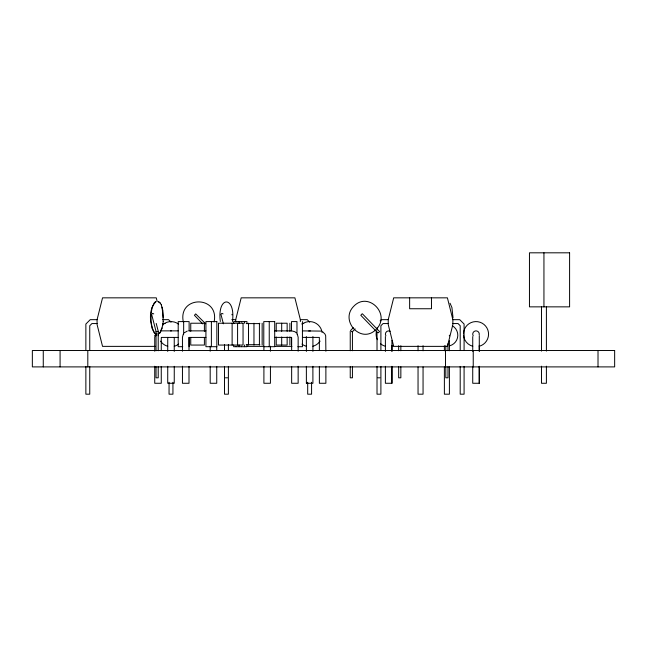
<?xml version="1.0" encoding="UTF-8"?>
<svg xmlns="http://www.w3.org/2000/svg" width="647" height="647" viewBox="0 0 647 647"><rect width="100%" height="100%" fill="white"/><g stroke="black" fill="none" stroke-linecap="round" stroke-linejoin="round"><path stroke-width="0.97" d="M156.04 335.712L156.04 331.401L151.608 314.313L152.595 313.366L153.743 313.908M158.224 335.712L158.224 331.337M350.245 331.288L350.245 350.747M151.091 314.968L151.091 320.564M163.133 321.502L162.882 310.56L161.224 304.729M232.459 321.502C235.848 295.453 216.939 295.453 220.328 321.502M151.212 313.164L152.085 307.568L154.342 302.699M162.761 324.98L163.254 321.502M214.076 321.988C219.778 295.226 177.634 295.226 183.336 321.988M162.882 324.98L160.286 332.315M232.047 314.887L231.95 314.296M155.264 346.371L102.541 346.371L97.082 324.535L97.082 319.667L102.541 297.838L156.259 297.838L157.205 301.631M235.726 321.616L235.726 319.667L241.185 297.838L294.895 297.838L300.354 319.667L300.354 321.616M388.232 319.667L393.691 297.838L447.409 297.838L452.868 319.667L452.868 324.535L447.409 346.371L393.691 346.371L388.232 324.535L388.232 319.667L381.382 319.667L380.137 320.912M162.284 327.964L159.914 332.841M154.948 335.72L155.603 334.143L154.73 337.208L154.754 351.224M183.311 334.127L182.454 337.208L182.454 351.224M376.877 328.611C390.578 313.746 368.086 291.207 353.78 306.249C339.489 320.402 360.759 344.253 375.729 329.8M157.925 331.596L157.674 331.41M378.163 332.801L378.932 332.364L377.759 332.55M350.545 330.536L353.311 327.673M355.146 328.911L352.429 331.725L352.429 350.747M159.421 333.245L160.035 332.841M184.355 332.768L187.306 331.062M154.722 302.295L155.798 301.745M155.911 301.745C148.203 309.088 149.384 324.665 154.843 333.245M158.345 333.787L159.534 333.245M97.082 319.667L90.232 319.667L85.865 324.034L85.865 350.52M162.696 319.667L168.568 319.667L171.067 322.166M231.812 319.667L235.726 319.667M300.354 319.667L307.212 319.667L309.711 322.166M452.868 319.667L459.718 319.667L464.085 324.034L464.085 350.52M97.082 323.557L91.931 323.557L89.747 325.74L89.747 350.52M162.575 323.557L165.147 323.557M232.297 323.557L234.012 323.557M302.076 323.557L303.791 323.557M388.232 323.557L383.081 323.557L380.897 325.74L380.897 350.52M452.868 323.557L458.019 323.557L460.203 325.74L460.203 350.52M161.063 330.868L178.2 330.868M188.795 330.868L205.924 330.868M274.7 330.892L291.837 330.892L294.903 331.741L296.253 332.784M302.432 330.892L321.049 331.094M161.491 337.419L178.2 337.419M189.223 337.419L205.924 337.419M274.7 337.394L291.409 337.394M302.432 337.394L319.351 337.419L319.375 350.528M247.154 346.371L264.065 346.371M275.007 346.371L291.91 346.371M182.745 346.695L178.2 346.695L178.2 321.591L189.118 321.591L189.118 330.892M297.879 346.695L302.432 346.695L302.432 321.591M225.358 377.808L227.542 377.808M377.759 377.808L379.943 377.808M306.363 383.267L312.913 383.267L312.881 366.315M391.912 383.267L391.912 366.315L391.936 383.267L385.386 383.267L385.386 366.323M479.257 383.267L479.257 366.315L479.281 383.267L472.731 383.267L472.731 366.323M352.283 331.426L351.628 331.288L352.227 331.935M156.186 331.41L156.097 331.596A1.092 0.696 -12.8 0 0 156.218 331.749M156.525 334.054L154.229 332.841L152.11 328.417M155.798 333.787L156.412 334.054M158.458 301.745L159.534 302.295M158.345 301.745L160.399 303.225M322.627 331.741L325.029 334.143L325.684 335.72L325.878 351.224M379.619 331.636L362.377 313.787L361.673 314.207L360.808 315.299L376.732 331.79M205.706 323.823L195.685 313.9L194.432 315.299L202.746 323.904M159.914 302.699L161.338 304.729M450.045 303.225L451.929 307.568L453.029 317.766M297.296 334.143L298.146 337.208L298.146 351.224M223.069 313.908L221.921 313.366L220.926 314.313L223.393 323.807M162.033 307.123L163.262 317.766M156.218 323.435L158.191 331.046M152.085 327.964L151.123 321.502M598.014 350.52L598.014 366.898M546.4 306.856L546.4 351.095M546.4 366.178L546.4 383.267L541.482 383.267L541.482 366.178M543.941 252.815L543.941 306.856M541.482 306.856L541.482 351.095M479.281 335.736L479.281 351.37L479.257 345.369M473.232 350.52L473.232 366.898M472.731 336.594L472.755 351.394M464.085 366.396L464.085 394.185L460.203 394.185L460.203 366.396M449.406 340.694L449.406 350.787M449.406 366.938L449.406 394.185L444.384 394.185L444.384 366.938M447.983 343.735L447.983 350.747M447.983 366.784L447.983 377.808L445.799 377.808L445.799 366.784M445.799 345.741L445.799 350.747M445.508 350.52L445.508 366.898M444.384 345.741L444.384 350.787M431.468 297.838L431.468 308.748L409.632 308.748L409.632 297.838M423.057 345.741L423.057 350.787M423.057 366.938L423.057 394.185L418.043 394.185L418.043 366.938M418.043 345.741L418.043 350.787M400.849 345.741L400.849 350.747M400.849 366.784L400.849 377.808L398.665 377.808L398.665 366.784M398.665 345.741L398.665 350.747M391.936 340.403L391.936 351.37L391.912 345.369M385.386 336.594L385.41 351.394M380.897 366.396L380.897 394.185L377.015 394.185L377.015 366.396M377.015 327.956L377.015 329.921M377.015 331.879L377.015 350.52M352.429 366.784L352.429 377.808L350.245 377.808L350.245 366.784M325.878 366.242L325.878 383.267L319.375 383.267L319.375 366.404M312.913 336.545L312.913 351.37M311.579 382.28L311.579 394.185L307.689 394.185L307.689 382.28M306.363 336.594L306.387 351.394M306.363 366.323L306.387 383.267M298.146 366.242L298.146 383.267L291.651 383.267L291.651 366.404M296.973 334.143L296.973 321.591L291.514 321.591L291.514 330.892M291.651 337.629L291.651 350.528M291.514 337.394L291.514 346.695M289.88 323.225L289.88 331.321M289.88 336.966L289.88 345.061M287.147 331.321L287.147 323.225L276.229 323.225L276.229 331.321M287.147 336.966L287.147 345.061L276.229 345.061L276.229 336.966M281.688 323.225L281.688 331.321M281.688 336.966L281.688 345.061M270.446 346.218L270.422 351.224M270.446 366.242L270.422 383.267L263.895 383.267L263.919 366.404M269.241 321.591L269.241 346.695M263.919 346.557L263.895 350.528M262.148 323.225L262.148 345.061M259.851 323.597L246.208 323.597M259.851 344.689L246.208 344.689M259.415 323.225L259.415 345.061M253.964 323.225L253.964 345.061M248.505 323.225L248.505 345.061M246.976 323.274L246.976 321.591L233.656 321.591L233.656 323.274M246.976 345.013L246.976 346.695L233.656 346.695L233.656 345.013M244.574 321.591L244.574 323.274M244.574 345.013L244.574 346.695M241.517 321.591L241.517 322.02M241.517 346.266L241.517 346.695M239.115 321.591L239.115 323.274M239.115 345.013L239.115 346.695M237.586 323.225L237.586 345.061M236.058 321.591L236.058 322.02M236.058 346.266L236.058 346.695M232.127 323.225L232.127 345.061M228.391 344.568L228.391 350.52M228.391 366.396L228.391 394.185L224.509 394.185L224.509 366.396M224.509 344.633L224.509 350.52M216.737 346.566L216.737 350.528M216.737 366.404L216.737 383.267L210.186 383.267L210.186 366.242M211.383 321.591L211.383 346.695M210.186 346.218L210.186 351.224M204.395 331.321L204.395 323.225L190.752 323.225L190.752 331.321M204.395 337.847L204.395 345.061L190.752 345.061L190.752 337.847M189.118 337.394L189.118 346.695M189.005 337.637L189.005 350.528M189.005 366.404L189.005 383.267L182.454 383.267L182.454 366.242M183.659 321.591L183.659 334.143M174.245 337.443L174.245 351.394M174.269 366.323L174.245 383.267L167.719 383.267L167.743 366.315M172.935 382.28L172.935 394.185L169.053 394.185L169.053 382.28M167.743 337.394L167.719 351.37M161.273 337.637L161.273 350.528M161.249 366.404L161.273 383.267L154.73 383.267L154.73 366.242M158.224 333.132L158.224 350.747M158.224 366.784L158.224 377.808L156.04 377.808L156.04 366.784M156.04 333.294L156.04 350.747M89.747 366.396L89.747 394.185L85.865 394.185L85.865 366.396M87.806 350.52L87.806 366.898M60.082 350.52L60.082 366.898M43.268 350.52L43.268 366.898M463.478 333.326A12.552 12.552 0 0 1 475.456 321.599A12.552 12.552 0 0 1 488.412 332.234A12.552 12.552 0 0 1 479.257 346.266M472.755 346.266A12.552 12.552 0 0 1 463.478 334.96M473.216 335.858A3.275 3.275 0 0 1 475.496 330.908A3.275 3.275 0 0 1 479.192 334.911M393.465 345.741A12.552 12.552 0 0 1 391.912 346.266M385.41 346.266A12.552 12.552 0 0 1 380.379 343.581M377.403 339.699A12.552 12.552 0 0 1 376.538 330.892M385.871 335.858A3.275 3.275 0 0 1 390.222 331.264M178.637 344.107A12.552 12.552 0 0 1 174.245 346.266M167.743 346.266A12.552 12.552 0 0 1 160.553 341.115M162.712 324.705A12.552 12.552 0 0 1 178.637 324.187M170.557 330.9A3.275 3.275 0 0 1 171.406 330.892M320.079 341.115A12.552 12.552 0 0 1 312.881 346.266M306.387 346.266A12.552 12.552 0 0 1 301.995 344.107M301.995 324.187A12.552 12.552 0 0 1 322.085 332.501M308.708 331.005A3.275 3.275 0 0 1 310.398 330.957M452.35 325.781A10.918 10.918 0 0 1 449.722 345.781M449.406 335.235A2.507 2.507 0 0 1 449.317 335.882M569.595 252.815L529.456 252.815L529.456 306.856L569.595 306.856L569.595 252.815M216.842 321.591L205.924 321.591L205.924 346.695L216.842 346.695L216.842 321.591M274.7 321.591L263.782 321.591L263.782 346.695L274.7 346.695L274.7 321.591M243.046 323.225L218.484 323.225L218.484 345.061L243.046 345.061L243.046 323.225M614.65 350.52L32.35 350.52L32.35 366.898L614.65 366.898L614.65 350.52"/></g></svg>
